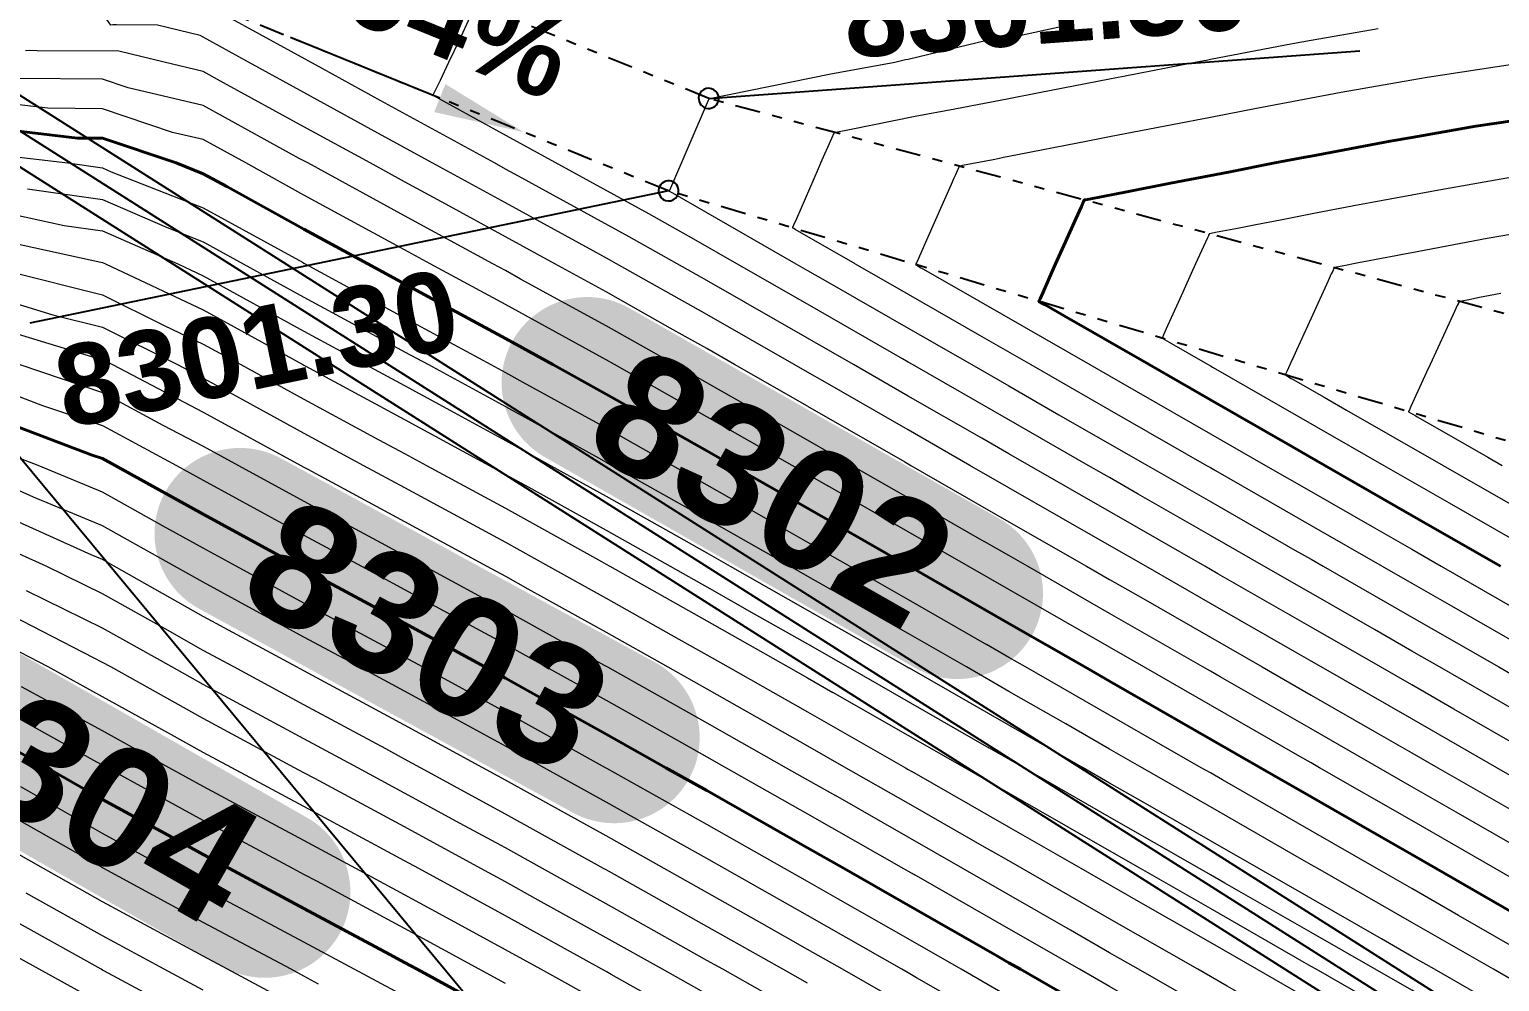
# Model space of a CAD drawing. Extents: x 2799052 to 2815686, y 1319509 to 1336143.
# Drawn here: x 2807441.17 to 2807455.77, y 1327795.52 to 1327804.97 of the extents above; entities that cross this region are included whole.
import ezdxf
from ezdxf.lldxf.tags import DXFTag

# ---------------------------------------------------------------- set-up
doc = ezdxf.new("R2010")
doc.units = 0
doc.header["$LTSCALE"] = 0.5
doc.header["$MEASUREMENT"] = 0
doc.linetypes.add('DIVIDE', pattern=[1.25, 0.5, -0.25, 0, -0.25, 0, -0.25])
for name, color, linetype, lineweight in [('C-NGAS', 30, 'GAS', 25), ('C-SSWR', 1, 'Continuous', 25), ('C-Sswr-Pipe', 125, 'Continuous', 25), ('C-Topo-Cont-10th', 8, 'Continuous', 13), ('C-TOPO-CONT-1FT', 7, 'Continuous', 40), ('C-Topo-Ridg', 160, 'DIVIDE', 25), ('C-TOPO-SLOP', 1, 'Continuous', 25), ('C-TOPO-SPOT', 2, 'Continuous', 25)]:
    doc.layers.add(name, color=color, linetype=linetype, lineweight=lineweight)
doc.layers.add('C-Road-Asph-Hach-Bdry', color=64, linetype='Continuous', lineweight=25, plot=False)
doc.layers.add('C-TOPO-CONT-TEXT-1FT', color=1, linetype='Continuous')
doc.layers.add('C-TOPO-USER', color=40, linetype='Continuous')
doc.styles.add('Linetype', font='swissb.ttf')
doc.styles.add('Swiss 721 BT', font='swissb.ttf', dxfattribs={"height": 2})
tags = doc.linetypes.add('GAS', pattern='A,1.5,-0.068992,["G",Linetype,S=0.15,R=0,X=0,Y=-0.075],-0.231008', length=1.8).pattern_tags.tags
tags[6] = DXFTag(74, 10)

msp = doc.modelspace()

# ---------------------------------------------------------------- hatches: boundary and pattern name
at = {"true_color": 0x000000}
for points in [[(2807445.969, 1327801.884, 0.414214), (2807446.288, 1327800.725), (2807449.963, 1327798.635, 0.414214), (2807451.122, 1327798.954, 0.414214), (2807450.804, 1327800.113), (2807447.128, 1327802.203, 0.414214)], [(2807442.515, 1327800.374, 0.414214), (2807442.855, 1327799.221), (2807446.568, 1327797.197, 0.414214), (2807447.721, 1327797.537, 0.414214), (2807447.381, 1327798.69), (2807443.668, 1327800.713, 0.414214)], [(2807439.046, 1327798.956, 0.414214), (2807439.363, 1327797.797), (2807443.085, 1327795.672, 0.414214), (2807444.245, 1327795.989, 0.414214), (2807443.928, 1327797.148), (2807440.206, 1327799.273, 0.414214)]]:
    msp.add_hatch(color=18, dxfattribs=at).paths.add_polyline_path(points, flags=0)

# ---------------------------------------------------------------- linework, layer by layer
at = {"color": 0, "linetype": 'ByBlock'}
for centre, start, end in [((2807447.914, 1327804.285, 8301.301), 344.2507, 164.2507), ((2807447.914, 1327804.285, 8301.301), 164.2507, 344.2507), ((2807447.516, 1327803.367, 8301.301), 342.8224, 162.8224), ((2807447.516, 1327803.367, 8301.301), 162.8224, 342.8224)]:
    msp.add_arc(centre, 0.1, start, end, dxfattribs=at)
at = {"layer": 'C-NGAS'}
msp.add_line((2807488.822, 1327743.262), (2807419.136, 1327827.121), dxfattribs=at)
at = {"layer": 'C-Road-Asph-Hach-Bdry'}
msp.add_circle((2807368.688, 1327825.522), 8317.007, dxfattribs=at)
at = {"layer": 'C-SSWR'}
for p, q in [((2807440.39, 1327804.749), (2807610.837, 1327696.764)), ((2807439.987, 1327804.295), (2807610.516, 1327696.257))]:
    msp.add_line(p, q, dxfattribs=at)
at = {"layer": 'C-Sswr-Pipe'}
msp.add_line((2807440.189, 1327804.522), (2807610.677, 1327696.511), dxfattribs=at)
at = {"layer": 'C-Topo-Cont-10th'}
for points, elevation in [([(2807446.929, 1327802.683), (2807446.766, 1327802.772), (2807445.895, 1327803.248), (2807445.17, 1327803.644), (2807444.562, 1327803.977), (2807443.895, 1327804.342), (2807443.345, 1327804.644), (2807442.864, 1327804.908), (2807442.44, 1327805.012), (2807442.035, 1327805.014), (2807441.999, 1327805.015), (2807441.977, 1327805.013), (2807441.977, 1327805.013), (2807441.973, 1327805.02), (2807441.963, 1327805.034), (2807441.932, 1327805.079), (2807441.635, 1327805.513), (2807441.546, 1327805.644), (2807441.364, 1327805.909), (2807441.252, 1327806.072), (2807441.081, 1327806.322)], 8301.6), ([(2807447.125, 1327802.912), (2807446.025, 1327803.513), (2807445.895, 1327803.584), (2807445.787, 1327803.644), (2807444.658, 1327804.262), (2807444.082, 1327804.578), (2807442.826, 1327805.268)], 8301.5), ([(2807447.767, 1327802.888), (2807447.321, 1327803.14), (2807446.63, 1327803.518), (2807445.804, 1327803.971), (2807445.178, 1327804.315), (2807445.183, 1327804.327), (2807445.251, 1327804.466), (2807445.334, 1327804.644), (2807445.444, 1327804.869), (2807445.547, 1327805.093)], 8301.4), ([(2807447.523, 1327803.365), (2807447.523, 1327803.365), (2807447.523, 1327803.365), (2807447.523, 1327803.365), (2807447.523, 1327803.365), (2807447.523, 1327803.365), (2807447.523, 1327803.365), (2807447.523, 1327803.365), (2807447.523, 1327803.365), (2807447.523, 1327803.366), (2807447.525, 1327803.369), (2807447.527, 1327803.375), (2807447.913, 1327804.266), (2807447.92, 1327804.281), (2807447.921, 1327804.282), (2807447.921, 1327804.283), (2807447.921, 1327804.283), (2807447.921, 1327804.283), (2807447.921, 1327804.283), (2807447.921, 1327804.283), (2807447.921, 1327804.283), (2807447.921, 1327804.283), (2807447.922, 1327804.283), (2807449.126, 1327804.528), (2807449.762, 1327804.644), (2807449.867, 1327804.671), (2807449.895, 1327804.674), (2807450.677, 1327804.862), (2807450.895, 1327804.887), (2807451.517, 1327805.021)], 8301.3), ([(2807449.369, 1327802.644), (2807448.774, 1327802.985), (2807448.758, 1327802.993), (2807448.747, 1327803), (2807448.746, 1327803), (2807448.746, 1327803.001), (2807448.747, 1327803.002), (2807448.748, 1327803.003), (2807448.75, 1327803.009), (2807448.76, 1327803.031), (2807448.788, 1327803.095), (2807449.004, 1327803.589), (2807449.028, 1327803.644), (2807449.136, 1327803.889), (2807449.16, 1327803.943), (2807449.16, 1327803.944), (2807449.161, 1327803.947), (2807449.162, 1327803.947), (2807449.162, 1327803.947), (2807449.166, 1327803.948), (2807449.177, 1327803.95), (2807449.33, 1327803.98), (2807449.964, 1327804.109), (2807450.358, 1327804.181), (2807450.895, 1327804.285), (2807451.195, 1327804.343), (2807451.895, 1327804.479), (2807452.033, 1327804.506), (2807452.745, 1327804.644), (2807452.87, 1327804.668), (2807452.895, 1327804.673), (2807453.71, 1327804.829), (2807453.895, 1327804.863), (2807454.561, 1327804.978)], 8301.2), ([(2807448.895, 1327801.231), (2807448.172, 1327801.644), (2807447.895, 1327801.802), (2807447.533, 1327802.006), (2807446.895, 1327802.365), (2807446.386, 1327802.644), (2807445.895, 1327802.912), (2807445.305, 1327803.234), (2807444.895, 1327803.457), (2807444.552, 1327803.644), (2807443.895, 1327804.003), (2807443.098, 1327804.441), (2807442.895, 1327804.552), (2807442.506, 1327804.644), (2807442.057, 1327804.753), (2807441.247, 1327804.758), (2807441.175, 1327804.759), (2807441.132, 1327804.756)], 8301.7), ([(2807455.895, 1327804.62), (2807455.047, 1327804.491), (2807454.895, 1327804.465), (2807454.195, 1327804.344), (2807453.895, 1327804.288), (2807453.354, 1327804.185), (2807452.895, 1327804.096), (2807452.516, 1327804.023), (2807451.895, 1327803.902), (2807451.678, 1327803.86), (2807450.895, 1327803.708), (2807450.841, 1327803.697), (2807450.802, 1327803.69), (2807450.738, 1327803.677), (2807450.434, 1327803.618), (2807450.411, 1327803.613), (2807450.403, 1327803.612), (2807450.403, 1327803.612), (2807450.402, 1327803.611), (2807450.399, 1327803.605), (2807450.398, 1327803.603), (2807450.364, 1327803.526), (2807450.349, 1327803.492), (2807450.321, 1327803.431), (2807450.256, 1327803.283), (2807450.139, 1327803.021), (2807450.053, 1327802.824), (2807449.997, 1327802.697), (2807449.977, 1327802.652), (2807449.972, 1327802.642), (2807449.971, 1327802.638), (2807449.97, 1327802.637), (2807449.969, 1327802.636), (2807449.97, 1327802.635), (2807449.994, 1327802.622), (2807450.022, 1327802.605), (2807450.04, 1327802.595), (2807450.37, 1327802.406), (2807451.7, 1327801.644), (2807451.895, 1327801.532), (2807452.157, 1327801.381), (2807452.895, 1327800.958), (2807453.444, 1327800.644), (2807453.895, 1327800.385), (2807454.501, 1327800.038), (2807454.895, 1327799.812), (2807455.188, 1327799.644), (2807455.895, 1327799.238)], 8301.1), ([(2807449.895, 1327800.322), (2807449.333, 1327800.644), (2807448.895, 1327800.894), (2807448.311, 1327801.227), (2807447.895, 1327801.464), (2807447.577, 1327801.644), (2807446.895, 1327802.027), (2807446.046, 1327802.493), (2807445.895, 1327802.576), (2807445.77, 1327802.644), (2807444.895, 1327803.12), (2807443.933, 1327803.644), (2807443.895, 1327803.664), (2807443.849, 1327803.69), (2807442.895, 1327804.214), (2807442.149, 1327804.389), (2807441.895, 1327804.475), (2807441.058, 1327804.481)], 8301.8), ([(2807448.895, 1327800.557), (2807448.744, 1327800.644), (2807447.895, 1327801.127), (2807446.978, 1327801.644), (2807446.895, 1327801.69), (2807446.792, 1327801.746), (2807445.895, 1327802.239), (2807445.15, 1327802.644), (2807444.895, 1327802.783), (2807444.59, 1327802.949), (2807443.895, 1327803.326), (2807443.318, 1327803.644), (2807442.895, 1327803.876), (2807442.591, 1327803.948), (2807441.895, 1327804.183), (2807441.352, 1327804.187), (2807440.895, 1327804.24)], 8301.9), ([(2807440.895, 1327803.721), (2807441.551, 1327803.644), (2807441.895, 1327803.595), (2807441.981, 1327803.557), (2807442.895, 1327803.2), (2807443.88, 1327802.659), (2807443.895, 1327802.65), (2807443.907, 1327802.644), (2807444.895, 1327802.109), (2807445.752, 1327801.644), (2807445.895, 1327801.566), (2807446.068, 1327801.47), (2807446.895, 1327801.015), (2807447.554, 1327800.644), (2807447.895, 1327800.452), (2807448.34, 1327800.199), (2807448.895, 1327799.883), (2807449.314, 1327799.644), (2807449.895, 1327799.312)], 8302.1), ([(2807455.895, 1327803.504), (2807455.163, 1327803.376), (2807454.895, 1327803.326), (2807454.32, 1327803.219), (2807453.905, 1327803.139), (2807453.592, 1327803.078), (2807453.347, 1327803.03), (2807453.164, 1327802.995), (2807452.947, 1327802.953), (2807452.902, 1327802.944), (2807452.885, 1327802.941), (2807452.884, 1327802.941), (2807452.883, 1327802.939), (2807452.878, 1327802.928), (2807452.876, 1327802.923), (2807452.866, 1327802.901), (2807452.768, 1327802.686), (2807452.749, 1327802.644), (2807452.591, 1327802.296), (2807452.506, 1327802.107), (2807452.471, 1327802.028), (2807452.431, 1327801.94), (2807452.422, 1327801.918), (2807452.418, 1327801.911), (2807452.417, 1327801.908), (2807452.416, 1327801.906), (2807452.417, 1327801.906), (2807452.464, 1327801.879), (2807452.486, 1327801.866), (2807452.845, 1327801.66), (2807452.874, 1327801.644), (2807452.895, 1327801.632), (2807452.923, 1327801.616), (2807454.619, 1327800.644), (2807454.895, 1327800.485), (2807455.267, 1327800.272), (2807455.895, 1327799.912)], 8300.9), ([(2807441.151, 1327803.387), (2807441.895, 1327803.282), (2807442.536, 1327803.003), (2807442.895, 1327802.862), (2807443.293, 1327802.644), (2807443.895, 1327802.313), (2807444.616, 1327801.923), (2807444.895, 1327801.772), (2807445.131, 1327801.644), (2807445.895, 1327801.229), (2807446.821, 1327800.718), (2807446.895, 1327800.677), (2807446.954, 1327800.644), (2807447.895, 1327800.114), (2807448.723, 1327799.644), (2807448.895, 1327799.546)], 8302.2), ([(2807447.523, 1327803.365), (2807447.554, 1327803.347), (2807448.781, 1327802.644), (2807448.895, 1327802.578), (2807449.048, 1327802.491), (2807449.895, 1327802.005), (2807450.526, 1327801.644), (2807450.895, 1327801.432), (2807451.391, 1327801.147), (2807451.895, 1327800.858), (2807452.27, 1327800.644), (2807452.895, 1327800.285), (2807453.735, 1327799.804), (2807453.895, 1327799.712), (2807454.014, 1327799.644), (2807454.895, 1327799.138), (2807455.758, 1327798.644), (2807455.895, 1327798.565)], 8301.3), ([(2807440.895, 1327803.16), (2807441.515, 1327803.023), (2807441.895, 1327802.97), (2807442.642, 1327802.644), (2807442.895, 1327802.524), (2807443.159, 1327802.379), (2807443.895, 1327801.975), (2807444.508, 1327801.644), (2807444.895, 1327801.435), (2807445.352, 1327801.187), (2807445.895, 1327800.892), (2807446.345, 1327800.644), (2807446.895, 1327800.339), (2807447.591, 1327799.948), (2807447.895, 1327799.777), (2807448.129, 1327799.644), (2807448.895, 1327799.209), (2807449.886, 1327798.644), (2807449.895, 1327798.638)], 8302.3), ([(2807455.895, 1327797.892), (2807455.313, 1327798.226), (2807454.895, 1327798.465), (2807454.584, 1327798.644), (2807453.895, 1327799.039), (2807452.969, 1327799.569), (2807452.895, 1327799.612), (2807452.84, 1327799.644), (2807451.895, 1327800.185), (2807451.096, 1327800.644), (2807450.895, 1327800.759), (2807450.626, 1327800.913), (2807449.895, 1327801.332), (2807449.351, 1327801.644), (2807448.895, 1327801.905), (2807448.283, 1327802.256), (2807447.895, 1327802.477), (2807447.6, 1327802.644), (2807447.125, 1327802.912)], 8301.5), ([(2807455.895, 1327798.229), (2807455.171, 1327798.644), (2807454.895, 1327798.802), (2807454.524, 1327799.015), (2807453.895, 1327799.375), (2807453.427, 1327799.644), (2807452.895, 1327799.949), (2807452.18, 1327800.358), (2807451.895, 1327800.522), (2807451.683, 1327800.644), (2807450.895, 1327801.095), (2807449.938, 1327801.644), (2807449.895, 1327801.668), (2807449.837, 1327801.702), (2807448.895, 1327802.242), (2807448.194, 1327802.644), (2807447.767, 1327802.888)], 8301.4), ([(2807455.895, 1327802.938), (2807455.645, 1327802.894), (2807454.895, 1327802.753), (2807454.802, 1327802.736), (2807454.736, 1327802.723), (2807454.685, 1327802.714), (2807454.646, 1327802.706), (2807454.366, 1327802.652), (2807454.204, 1327802.62), (2807454.147, 1327802.609), (2807454.127, 1327802.606), (2807454.125, 1327802.606), (2807454.124, 1327802.603), (2807454.117, 1327802.589), (2807454.115, 1327802.584), (2807454.114, 1327802.581), (2807454.11, 1327802.572), (2807454.096, 1327802.543), (2807454.065, 1327802.474), (2807453.895, 1327802.103), (2807453.751, 1327801.788), (2807453.724, 1327801.729), (2807453.713, 1327801.704), (2807453.708, 1327801.694), (2807453.658, 1327801.583), (2807453.646, 1327801.557), (2807453.642, 1327801.548), (2807453.64, 1327801.544), (2807453.639, 1327801.542), (2807453.64, 1327801.541), (2807453.699, 1327801.507), (2807453.717, 1327801.497), (2807454.024, 1327801.321), (2807454.248, 1327801.193), (2807455.206, 1327800.644), (2807455.895, 1327800.248)], 8300.8), ([(2807440.895, 1327802.876), (2807441.879, 1327802.659), (2807441.895, 1327802.657), (2807441.926, 1327802.644), (2807442.895, 1327802.186), (2807443.884, 1327801.644), (2807443.895, 1327801.638), (2807443.908, 1327801.631), (2807444.895, 1327801.098), (2807445.733, 1327800.644), (2807445.895, 1327800.555), (2807446.093, 1327800.446), (2807446.895, 1327800.002), (2807447.531, 1327799.644), (2807447.895, 1327799.439), (2807448.367, 1327799.172), (2807448.895, 1327798.872), (2807449.295, 1327798.644), (2807449.895, 1327798.302)], 8302.4), ([(2807455.895, 1327797.555), (2807455.741, 1327797.644), (2807454.895, 1327798.129), (2807453.997, 1327798.644), (2807453.895, 1327798.702), (2807453.758, 1327798.78), (2807452.895, 1327799.275), (2807452.253, 1327799.644), (2807451.895, 1327799.849), (2807451.415, 1327800.124), (2807450.895, 1327800.422), (2807450.508, 1327800.644), (2807449.895, 1327800.995), (2807449.071, 1327801.468), (2807448.895, 1327801.568), (2807448.763, 1327801.644), (2807447.895, 1327802.14), (2807446.999, 1327802.644), (2807446.929, 1327802.683)], 8301.6), ([(2807449.369, 1327802.644), (2807449.895, 1327802.342), (2807450.602, 1327801.936), (2807451.113, 1327801.644), (2807451.895, 1327801.195), (2807452.857, 1327800.644), (2807452.895, 1327800.622), (2807452.946, 1327800.592), (2807453.895, 1327800.048), (2807454.601, 1327799.644), (2807454.895, 1327799.475), (2807455.29, 1327799.249), (2807455.895, 1327798.902)], 8301.2), ([(2807440.973, 1327802.566), (2807441.895, 1327802.336), (2807442.507, 1327802.031), (2807442.895, 1327801.848), (2807443.268, 1327801.644), (2807443.895, 1327801.301), (2807444.64, 1327800.899), (2807444.895, 1327800.761), (2807445.112, 1327800.644), (2807445.895, 1327800.218), (2807446.849, 1327799.689), (2807446.895, 1327799.664), (2807446.931, 1327799.644), (2807447.895, 1327799.102), (2807448.703, 1327798.644), (2807448.895, 1327798.535)], 8302.5), ([(2807455.778, 1327802.349), (2807455.568, 1327802.309), (2807455.461, 1327802.288), (2807455.392, 1327802.274), (2807455.368, 1327802.271), (2807455.366, 1327802.271), (2807455.364, 1327802.267), (2807455.357, 1327802.251), (2807455.355, 1327802.246), (2807455.347, 1327802.229), (2807455.319, 1327802.169), (2807455.23, 1327801.976), (2807455.077, 1327801.644), (2807455.042, 1327801.57), (2807454.919, 1327801.302), (2807454.885, 1327801.227), (2807454.871, 1327801.195), (2807454.866, 1327801.185), (2807454.864, 1327801.18), (2807454.862, 1327801.177), (2807454.864, 1327801.176), (2807454.934, 1327801.136), (2807454.949, 1327801.127), (2807455.195, 1327800.987), (2807455.651, 1327800.725), (2807455.793, 1327800.644)], 8300.7), ([(2807440.895, 1327802.292), (2807441.401, 1327802.138), (2807441.895, 1327802.015), (2807442.64, 1327801.644), (2807442.895, 1327801.51), (2807443.189, 1327801.35), (2807443.895, 1327800.963), (2807444.488, 1327800.644), (2807444.895, 1327800.424), (2807445.376, 1327800.163), (2807445.895, 1327799.881), (2807446.323, 1327799.644), (2807446.895, 1327799.327), (2807447.619, 1327798.92), (2807447.895, 1327798.765), (2807448.109, 1327798.644), (2807448.895, 1327798.198), (2807449.868, 1327797.644), (2807449.895, 1327797.628)], 8302.6), ([(2807440.895, 1327801.995), (2807441.829, 1327801.71), (2807441.895, 1327801.693), (2807441.995, 1327801.644), (2807442.895, 1327801.172), (2807443.863, 1327800.644), (2807443.895, 1327800.626), (2807443.933, 1327800.606), (2807444.895, 1327800.087), (2807445.711, 1327799.644), (2807445.895, 1327799.544), (2807446.12, 1327799.419), (2807446.895, 1327798.989), (2807447.51, 1327798.644), (2807447.895, 1327798.428), (2807448.393, 1327798.146), (2807448.895, 1327797.861), (2807449.277, 1327797.644), (2807449.895, 1327797.291)], 8302.7), ([(2807441.073, 1327801.644), (2807441.895, 1327801.366), (2807442.495, 1327801.044), (2807442.895, 1327800.834), (2807443.244, 1327800.644), (2807443.895, 1327800.289), (2807444.663, 1327799.875), (2807444.895, 1327799.751), (2807445.092, 1327799.644), (2807445.895, 1327799.206), (2807446.877, 1327798.662), (2807446.895, 1327798.652), (2807446.91, 1327798.644), (2807447.895, 1327798.091), (2807448.684, 1327797.644), (2807448.895, 1327797.524)], 8302.8), ([(2807440.895, 1327801.393), (2807441.299, 1327801.239), (2807441.895, 1327801.039), (2807442.63, 1327800.644), (2807442.895, 1327800.497), (2807443.217, 1327800.321), (2807443.895, 1327799.952), (2807444.468, 1327799.644), (2807444.895, 1327799.414), (2807445.4, 1327799.139), (2807445.895, 1327798.869), (2807446.302, 1327798.644), (2807446.895, 1327798.315), (2807447.645, 1327797.894), (2807447.895, 1327797.753), (2807448.089, 1327797.644), (2807448.895, 1327797.188), (2807449.85, 1327796.644), (2807449.895, 1327796.618)], 8302.9), ([(2807448.895, 1327801.231), (2807449.86, 1327800.679)], 8301.7), ([(2807450.895, 1327795.372), (2807450.421, 1327795.644), (2807449.895, 1327795.945), (2807449.195, 1327796.343), (2807448.895, 1327796.514), (2807448.666, 1327796.644), (2807447.895, 1327797.08), (2807446.902, 1327797.637), (2807446.895, 1327797.64), (2807446.889, 1327797.644), (2807445.895, 1327798.195), (2807445.072, 1327798.644), (2807444.895, 1327798.74), (2807444.686, 1327798.853), (2807443.895, 1327799.278), (2807443.222, 1327799.644), (2807442.895, 1327799.821), (2807442.497, 1327800.042), (2807441.895, 1327800.378), (2807441.255, 1327800.644), (2807440.895, 1327800.781)], 8303.1), ([(2807448.895, 1327800.557), (2807449.096, 1327800.442)], 8301.9), ([(2807449.86, 1327800.679), (2807449.895, 1327800.659), (2807449.921, 1327800.644), (2807450.895, 1327800.085), (2807451.665, 1327799.644), (2807451.895, 1327799.512), (2807452.204, 1327799.335), (2807452.895, 1327798.939), (2807453.41, 1327798.644), (2807453.895, 1327798.365), (2807454.547, 1327797.991), (2807454.895, 1327797.792), (2807455.154, 1327797.644), (2807455.895, 1327797.219)], 8301.7), ([(2807450.895, 1327795.036), (2807449.977, 1327795.561), (2807449.895, 1327795.608), (2807449.833, 1327795.644), (2807448.895, 1327796.178), (2807448.071, 1327796.644), (2807447.895, 1327796.743), (2807447.669, 1327796.87), (2807446.895, 1327797.304), (2807446.282, 1327797.644), (2807445.895, 1327797.858), (2807445.424, 1327798.115), (2807444.895, 1327798.403), (2807444.448, 1327798.644), (2807443.895, 1327798.941), (2807443.244, 1327799.294), (2807442.895, 1327799.484), (2807442.611, 1327799.644), (2807441.895, 1327800.043), (2807441.211, 1327800.327), (2807440.895, 1327800.47)], 8303.2), ([(2807455.895, 1327796.545), (2807455.724, 1327796.644), (2807454.895, 1327797.119), (2807453.98, 1327797.644), (2807453.895, 1327797.692), (2807453.782, 1327797.757), (2807452.895, 1327798.265), (2807452.235, 1327798.644), (2807451.895, 1327798.839), (2807451.438, 1327799.101), (2807450.895, 1327799.412), (2807450.491, 1327799.644), (2807449.895, 1327799.985), (2807449.096, 1327800.442)], 8301.9), ([(2807449.895, 1327800.322), (2807450.649, 1327799.89)], 8301.8), ([(2807449.895, 1327795.272), (2807449.242, 1327795.644), (2807448.895, 1327795.841), (2807448.441, 1327796.098), (2807447.895, 1327796.406), (2807447.472, 1327796.644), (2807446.895, 1327796.967), (2807446.17, 1327797.369), (2807445.895, 1327797.521), (2807445.67, 1327797.644), (2807444.895, 1327798.067), (2807443.98, 1327798.559), (2807443.895, 1327798.604), (2807443.822, 1327798.644), (2807442.895, 1327799.146), (2807442.012, 1327799.644), (2807441.895, 1327799.709), (2807441.783, 1327799.755), (2807440.895, 1327800.156)], 8303.3), ([(2807448.895, 1327795.505), (2807448.649, 1327795.644), (2807447.895, 1327796.07), (2807446.926, 1327796.613), (2807446.895, 1327796.63), (2807446.871, 1327796.644), (2807445.895, 1327797.184), (2807445.053, 1327797.644), (2807444.895, 1327797.73), (2807444.708, 1327797.83), (2807443.895, 1327798.268), (2807443.199, 1327798.644), (2807442.895, 1327798.808), (2807442.517, 1327799.021), (2807441.895, 1327799.37), (2807441.335, 1327799.644), (2807440.895, 1327799.842)], 8303.4), ([(2807455.895, 1327796.882), (2807455.336, 1327797.202), (2807454.895, 1327797.455), (2807454.567, 1327797.644), (2807453.895, 1327798.029), (2807452.993, 1327798.546), (2807452.895, 1327798.602), (2807452.822, 1327798.644), (2807451.895, 1327799.175), (2807451.078, 1327799.644), (2807450.895, 1327799.749), (2807450.649, 1327799.89)], 8301.8), ([(2807448.895, 1327799.546), (2807449.122, 1327799.417)], 8302.2), ([(2807448.895, 1327795.168), (2807448.054, 1327795.644), (2807447.895, 1327795.733), (2807447.691, 1327795.848), (2807446.895, 1327796.294), (2807446.263, 1327796.644), (2807445.895, 1327796.848), (2807445.446, 1327797.092), (2807444.895, 1327797.393), (2807444.429, 1327797.644), (2807443.895, 1327797.931), (2807443.27, 1327798.269), (2807442.895, 1327798.471), (2807442.584, 1327798.644), (2807441.895, 1327799.029), (2807441.14, 1327799.399)], 8303.5), ([(2807455.895, 1327795.535), (2807455.706, 1327795.644), (2807454.895, 1327796.109), (2807453.962, 1327796.644), (2807453.895, 1327796.682), (2807453.805, 1327796.734), (2807452.895, 1327797.255), (2807452.218, 1327797.644), (2807451.895, 1327797.829), (2807451.461, 1327798.078), (2807450.895, 1327798.402), (2807450.474, 1327798.644), (2807449.895, 1327798.975), (2807449.122, 1327799.417)], 8302.2), ([(2807449.895, 1327799.312), (2807450.672, 1327798.867)], 8302.1), ([(2807447.895, 1327795.397), (2807447.455, 1327795.644), (2807446.895, 1327795.957), (2807446.192, 1327796.346), (2807445.895, 1327796.511), (2807445.652, 1327796.644), (2807444.895, 1327797.057), (2807444.002, 1327797.537), (2807443.895, 1327797.594), (2807443.803, 1327797.644), (2807442.895, 1327798.133), (2807441.977, 1327798.644), (2807441.895, 1327798.689), (2807441.806, 1327798.733), (2807440.895, 1327799.203)], 8303.6), ([(2807447.895, 1327795.061), (2807446.947, 1327795.592), (2807446.895, 1327795.621), (2807446.854, 1327795.644), (2807445.895, 1327796.175), (2807445.035, 1327796.644), (2807444.895, 1327796.72), (2807444.729, 1327796.809), (2807443.895, 1327797.258), (2807443.178, 1327797.644), (2807442.895, 1327797.796), (2807442.552, 1327797.986), (2807441.895, 1327798.349), (2807441.356, 1327798.644), (2807440.895, 1327798.882)], 8303.7), ([(2807455.895, 1327795.872), (2807455.359, 1327796.179), (2807454.895, 1327796.445), (2807454.549, 1327796.644), (2807453.895, 1327797.019), (2807453.016, 1327797.523), (2807452.895, 1327797.592), (2807452.805, 1327797.644), (2807451.895, 1327798.165), (2807451.061, 1327798.644), (2807450.895, 1327798.739), (2807450.672, 1327798.867)], 8302.1), ([(2807448.895, 1327798.535), (2807449.147, 1327798.391)], 8302.5), ([(2807449.895, 1327798.638), (2807449.907, 1327798.631)], 8302.3), ([(2807455.895, 1327795.199), (2807455.119, 1327795.644), (2807454.895, 1327795.772), (2807454.594, 1327795.945), (2807453.895, 1327796.345), (2807453.375, 1327796.644), (2807452.895, 1327796.919), (2807452.25, 1327797.289), (2807451.895, 1327797.492), (2807451.631, 1327797.644), (2807450.895, 1327798.065), (2807449.907, 1327798.631)], 8302.3), ([(2807446.895, 1327795.285), (2807446.247, 1327795.644), (2807445.895, 1327795.838), (2807445.467, 1327796.072), (2807444.895, 1327796.384), (2807444.412, 1327796.644), (2807443.895, 1327796.921), (2807443.294, 1327797.244), (2807442.895, 1327797.459), (2807442.557, 1327797.644), (2807441.895, 1327798.009), (2807441.09, 1327798.448)], 8303.8), ([(2807455.895, 1327794.526), (2807455.689, 1327794.644), (2807454.895, 1327795.099), (2807453.945, 1327795.644), (2807453.895, 1327795.672), (2807453.828, 1327795.711), (2807452.895, 1327796.246), (2807452.201, 1327796.644), (2807451.895, 1327796.819), (2807451.484, 1327797.054), (2807450.895, 1327797.392), (2807450.456, 1327797.644), (2807449.895, 1327797.965), (2807449.147, 1327798.391)], 8302.5), ([(2807445.895, 1327795.502), (2807445.636, 1327795.644), (2807444.895, 1327796.048), (2807444.022, 1327796.517), (2807443.895, 1327796.585), (2807443.785, 1327796.644), (2807442.895, 1327797.121), (2807441.941, 1327797.644), (2807441.895, 1327797.669), (2807441.839, 1327797.699), (2807440.895, 1327798.226)], 8303.9), ([(2807449.895, 1327798.302), (2807450.695, 1327797.843)], 8302.4), ([(2807455.895, 1327794.862), (2807455.383, 1327795.156), (2807454.895, 1327795.436), (2807454.532, 1327795.644), (2807453.895, 1327796.009), (2807453.039, 1327796.5), (2807452.895, 1327796.582), (2807452.788, 1327796.644), (2807451.895, 1327797.155), (2807451.044, 1327797.644), (2807450.895, 1327797.729), (2807450.695, 1327797.843)], 8302.4), ([(2807449.895, 1327797.628), (2807449.931, 1327797.607)], 8302.6), ([(2807448.895, 1327797.524), (2807449.172, 1327797.367)], 8302.8), ([(2807455.895, 1327794.189), (2807455.102, 1327794.644), (2807454.895, 1327794.762), (2807454.617, 1327794.922), (2807453.895, 1327795.336), (2807453.358, 1327795.644), (2807452.895, 1327795.909), (2807452.273, 1327796.265), (2807451.895, 1327796.482), (2807451.614, 1327796.644), (2807450.895, 1327797.056), (2807449.931, 1327797.607)], 8302.6), ([(2807444.895, 1327795.376), (2807444.395, 1327795.644), (2807443.895, 1327795.912), (2807443.317, 1327796.221), (2807442.895, 1327796.447), (2807442.532, 1327796.644), (2807441.895, 1327796.991), (2807441.086, 1327797.453)], 8304.1), ([(2807455.895, 1327793.516), (2807455.672, 1327793.644), (2807454.895, 1327794.089), (2807453.928, 1327794.644), (2807453.895, 1327794.662), (2807453.851, 1327794.687), (2807452.895, 1327795.236), (2807452.183, 1327795.644), (2807451.895, 1327795.809), (2807451.507, 1327796.031), (2807450.895, 1327796.382), (2807450.439, 1327796.644), (2807449.895, 1327796.955), (2807449.172, 1327797.367)], 8302.8), ([(2807444.04, 1327795.498), (2807443.895, 1327795.576), (2807443.768, 1327795.644), (2807442.895, 1327796.11), (2807441.91, 1327796.644), (2807441.895, 1327796.652), (2807441.876, 1327796.663), (2807440.895, 1327797.219)], 8304.2), ([(2807449.895, 1327797.291), (2807450.719, 1327796.82)], 8302.7), ([(2807443.895, 1327795.24), (2807443.137, 1327795.644), (2807442.895, 1327795.773), (2807442.613, 1327795.925), (2807441.895, 1327796.314), (2807441.308, 1327796.644), (2807440.895, 1327796.878)], 8304.3), ([(2807455.895, 1327793.852), (2807455.406, 1327794.133), (2807454.895, 1327794.426), (2807454.515, 1327794.644), (2807453.895, 1327794.999), (2807453.062, 1327795.476), (2807452.895, 1327795.572), (2807452.771, 1327795.644), (2807451.895, 1327796.146), (2807451.026, 1327796.644), (2807450.895, 1327796.719), (2807450.719, 1327796.82)], 8302.7), ([(2807449.895, 1327796.618), (2807449.955, 1327796.584)], 8302.9), ([(2807455.895, 1327793.179), (2807455.085, 1327793.644), (2807454.895, 1327793.752), (2807454.64, 1327793.898), (2807453.895, 1327794.326), (2807453.341, 1327794.644), (2807452.895, 1327794.899), (2807452.296, 1327795.242), (2807451.895, 1327795.472), (2807451.596, 1327795.644), (2807450.895, 1327796.046), (2807449.955, 1327796.584)], 8302.9), ([(2807442.895, 1327795.436), (2807442.509, 1327795.644), (2807441.895, 1327795.975), (2807441.138, 1327796.401)], 8304.4), ([(2807442.895, 1327795.099), (2807441.909, 1327795.629), (2807441.895, 1327795.637), (2807441.883, 1327795.644), (2807440.895, 1327796.193)], 8304.5), ([(2807441.895, 1327795.299), (2807441.268, 1327795.644), (2807440.895, 1327795.851)], 8304.6)]:
    msp.add_lwpolyline(points, dxfattribs=dict(at, elevation=elevation))
at = {"layer": 'C-TOPO-CONT-1FT'}
for points, elevation in [([(2807455.895, 1327804.063), (2807455.531, 1327804.008), (2807454.895, 1327803.896), (2807454.679, 1327803.859), (2807453.895, 1327803.713), (2807453.837, 1327803.702), (2807453.536, 1327803.644), (2807453.074, 1327803.554), (2807452.498, 1327803.443), (2807452.049, 1327803.355), (2807451.963, 1327803.338), (2807451.691, 1327803.285), (2807451.657, 1327803.278), (2807451.644, 1327803.277), (2807451.643, 1327803.277), (2807451.642, 1327803.275), (2807451.639, 1327803.267), (2807451.637, 1327803.263), (2807451.615, 1327803.214), (2807451.559, 1327803.089), (2807451.457, 1327802.863), (2807451.359, 1327802.644), (2807451.299, 1327802.509), (2807451.234, 1327802.362), (2807451.204, 1327802.296), (2807451.197, 1327802.28), (2807451.195, 1327802.275), (2807451.193, 1327802.272), (2807451.193, 1327802.271), (2807451.193, 1327802.271), (2807451.229, 1327802.25), (2807451.254, 1327802.236), (2807451.443, 1327802.128), (2807452.287, 1327801.644), (2807452.895, 1327801.295), (2807453.712, 1327800.827), (2807454.031, 1327800.644), (2807454.895, 1327800.148), (2807455.776, 1327799.644)], 8301), ([(2807448.895, 1327800.22), (2807448.151, 1327800.644), (2807447.895, 1327800.789), (2807447.562, 1327800.977), (2807446.895, 1327801.352), (2807446.367, 1327801.644), (2807445.895, 1327801.903), (2807445.328, 1327802.211), (2807444.895, 1327802.446), (2807444.529, 1327802.644), (2807443.895, 1327802.988), (2807443.129, 1327803.41), (2807442.895, 1327803.538), (2807442.626, 1327803.644), (2807441.895, 1327803.891), (2807441.646, 1327803.892), (2807440.895, 1327803.98)], 8302), ([(2807451.895, 1327795.136), (2807451.009, 1327795.644), (2807450.895, 1327795.709), (2807450.742, 1327795.797), (2807449.895, 1327796.282), (2807449.259, 1327796.644), (2807448.895, 1327796.851), (2807448.418, 1327797.121), (2807447.895, 1327797.417), (2807447.49, 1327797.644), (2807446.895, 1327797.978), (2807446.146, 1327798.393), (2807445.895, 1327798.532), (2807445.69, 1327798.644), (2807444.895, 1327799.077), (2807443.957, 1327799.582), (2807443.895, 1327799.615), (2807443.842, 1327799.644), (2807442.895, 1327800.159), (2807442.02, 1327800.644), (2807441.895, 1327800.711), (2807441.794, 1327800.745), (2807440.895, 1327801.087)], 8303), ([(2807448.895, 1327800.22), (2807449.883, 1327799.655)], 8302), ([(2807455.895, 1327796.209), (2807455.137, 1327796.644), (2807454.895, 1327796.782), (2807454.571, 1327796.968), (2807453.895, 1327797.355), (2807453.392, 1327797.644), (2807452.895, 1327797.929), (2807452.227, 1327798.312), (2807451.895, 1327798.502), (2807451.648, 1327798.644), (2807450.895, 1327799.075), (2807449.904, 1327799.644), (2807449.895, 1327799.649), (2807449.883, 1327799.655)], 8302), ([(2807445.895, 1327795.166), (2807445.019, 1327795.644), (2807444.895, 1327795.711), (2807444.749, 1327795.79), (2807443.895, 1327796.249), (2807443.157, 1327796.644), (2807442.895, 1327796.784), (2807442.585, 1327796.954), (2807441.895, 1327797.33), (2807441.345, 1327797.644), (2807440.895, 1327797.895)], 8304)]:
    msp.add_lwpolyline(points, dxfattribs=dict(at, elevation=elevation))
at = {"layer": 'C-Topo-Ridg'}
for p, q in [((2807447.914, 1327804.285, 8292.461), (2807443.288, 1327806.16, 8292.461)), ((2807447.516, 1327803.367, 8292.461), (2807442.821, 1327805.27, 8292.461)), ((2807524.083, 1327783.699, 8292.461), (2807447.914, 1327804.285, 8292.461)), ((2807522.596, 1327780.984, 8292.461), (2807447.516, 1327803.367, 8292.461))]:
    msp.add_line(p, q, dxfattribs=at)
at = {"layer": 'C-TOPO-SLOP', "linetype": 'Continuous'}
msp.add_line((2807445.244, 1327804.288), (2807443.761, 1327804.889), dxfattribs=at)
at = {"layer": 'C-TOPO-SLOP', "linetype": 'Continuous', "lineweight": 25}
msp.add_solid([(2807445.3, 1327804.427), (2807446.078, 1327803.95), (2807445.188, 1327804.149)], dxfattribs=at)
at = {"layer": 'C-TOPO-SPOT', "color": 2, "linetype": 'Continuous', "lineweight": 25}
for p, q in [((2807447.914, 1327804.285, 8301.301), (2807454.379, 1327804.757, 8300.825)), ((2807447.516, 1327803.367, 8301.301), (2807441.175, 1327802.056, 8300.733))]:
    msp.add_line(p, q, dxfattribs=at)
at = {"layer": 'C-TOPO-USER'}
for points, elevation in [([(2807455.895, 1327804.063), (2807455.531, 1327804.008), (2807454.895, 1327803.896), (2807454.679, 1327803.859), (2807453.895, 1327803.713), (2807453.837, 1327803.702), (2807453.536, 1327803.644), (2807453.074, 1327803.554), (2807452.498, 1327803.443), (2807452.049, 1327803.355), (2807451.963, 1327803.338), (2807451.691, 1327803.285), (2807451.657, 1327803.278), (2807451.644, 1327803.277), (2807451.643, 1327803.277), (2807451.642, 1327803.275), (2807451.639, 1327803.267), (2807451.637, 1327803.263), (2807451.615, 1327803.214), (2807451.559, 1327803.089), (2807451.457, 1327802.863), (2807451.359, 1327802.644), (2807451.299, 1327802.509), (2807451.234, 1327802.362), (2807451.204, 1327802.296), (2807451.197, 1327802.28), (2807451.195, 1327802.275), (2807451.193, 1327802.272), (2807451.193, 1327802.271), (2807451.193, 1327802.271), (2807451.229, 1327802.25), (2807451.254, 1327802.236), (2807451.443, 1327802.128), (2807452.287, 1327801.644), (2807452.895, 1327801.295), (2807453.712, 1327800.827), (2807454.031, 1327800.644), (2807454.895, 1327800.148), (2807455.776, 1327799.644)], 8301), ([(2807448.895, 1327800.22), (2807448.151, 1327800.644), (2807447.895, 1327800.789), (2807447.562, 1327800.977), (2807446.895, 1327801.352), (2807446.367, 1327801.644), (2807445.895, 1327801.903), (2807445.328, 1327802.211), (2807444.895, 1327802.446), (2807444.529, 1327802.644), (2807443.895, 1327802.988), (2807443.129, 1327803.41), (2807442.895, 1327803.538), (2807442.626, 1327803.644), (2807441.895, 1327803.891), (2807441.646, 1327803.892), (2807440.895, 1327803.98)], 8302), ([(2807451.895, 1327795.136), (2807451.009, 1327795.644), (2807450.895, 1327795.709), (2807450.742, 1327795.797), (2807449.895, 1327796.282), (2807449.259, 1327796.644), (2807448.895, 1327796.851), (2807448.418, 1327797.121), (2807447.895, 1327797.417), (2807447.49, 1327797.644), (2807446.895, 1327797.978), (2807446.146, 1327798.393), (2807445.895, 1327798.532), (2807445.69, 1327798.644), (2807444.895, 1327799.077), (2807443.957, 1327799.582), (2807443.895, 1327799.615), (2807443.842, 1327799.644), (2807442.895, 1327800.159), (2807442.02, 1327800.644), (2807441.895, 1327800.711), (2807441.794, 1327800.745), (2807440.895, 1327801.087)], 8303), ([(2807448.895, 1327800.22), (2807449.883, 1327799.655)], 8302), ([(2807455.895, 1327796.209), (2807455.137, 1327796.644), (2807454.895, 1327796.782), (2807454.571, 1327796.968), (2807453.895, 1327797.355), (2807453.392, 1327797.644), (2807452.895, 1327797.929), (2807452.227, 1327798.312), (2807451.895, 1327798.502), (2807451.648, 1327798.644), (2807450.895, 1327799.075), (2807449.904, 1327799.644), (2807449.895, 1327799.649), (2807449.883, 1327799.655)], 8302), ([(2807445.895, 1327795.166), (2807445.019, 1327795.644), (2807444.895, 1327795.711), (2807444.749, 1327795.79), (2807443.895, 1327796.249), (2807443.157, 1327796.644), (2807442.895, 1327796.784), (2807442.585, 1327796.954), (2807441.895, 1327797.33), (2807441.345, 1327797.644), (2807440.895, 1327797.895)], 8304)]:
    msp.add_lwpolyline(points, dxfattribs=dict(at, elevation=elevation))

# ---------------------------------------------------------------- texts
at = {"layer": 'C-TOPO-CONT-TEXT-1FT', "char_height": 1.2, "attachment_point": 5, "style": 'Swiss 721 BT'}
for s, insert, rotation in [('8302', (2807448.546, 1327800.419), 330.3765), ('8303', (2807445.118, 1327798.955), 331.4116), ('8304', (2807441.645, 1327797.472), 330.2784)]:
    msp.add_mtext(s, dxfattribs=dict(at, insert=insert, rotation=rotation))
at = {"layer": 'C-TOPO-SLOP', "color": 1, "lineweight": 25, "style": 'Swiss 721 BT'}
msp.add_text('3.94%', height=0.8, rotation=337.9385, dxfattribs=at).set_placement((2807443.402, 1327805.441))
at = {"layer": 'C-TOPO-SPOT', "color": 2, "lineweight": 25, "style": 'Swiss 721 BT'}
for rotation, p in [(4.1806, (2807449.283, 1327804.685, 8300.825)), (11.6844, (2807441.531, 1327801.006, 8300.733))]:
    msp.add_text('8301.30', height=0.8, rotation=rotation, dxfattribs=at).set_placement(p)

doc.saveas('drawing.dxf')
